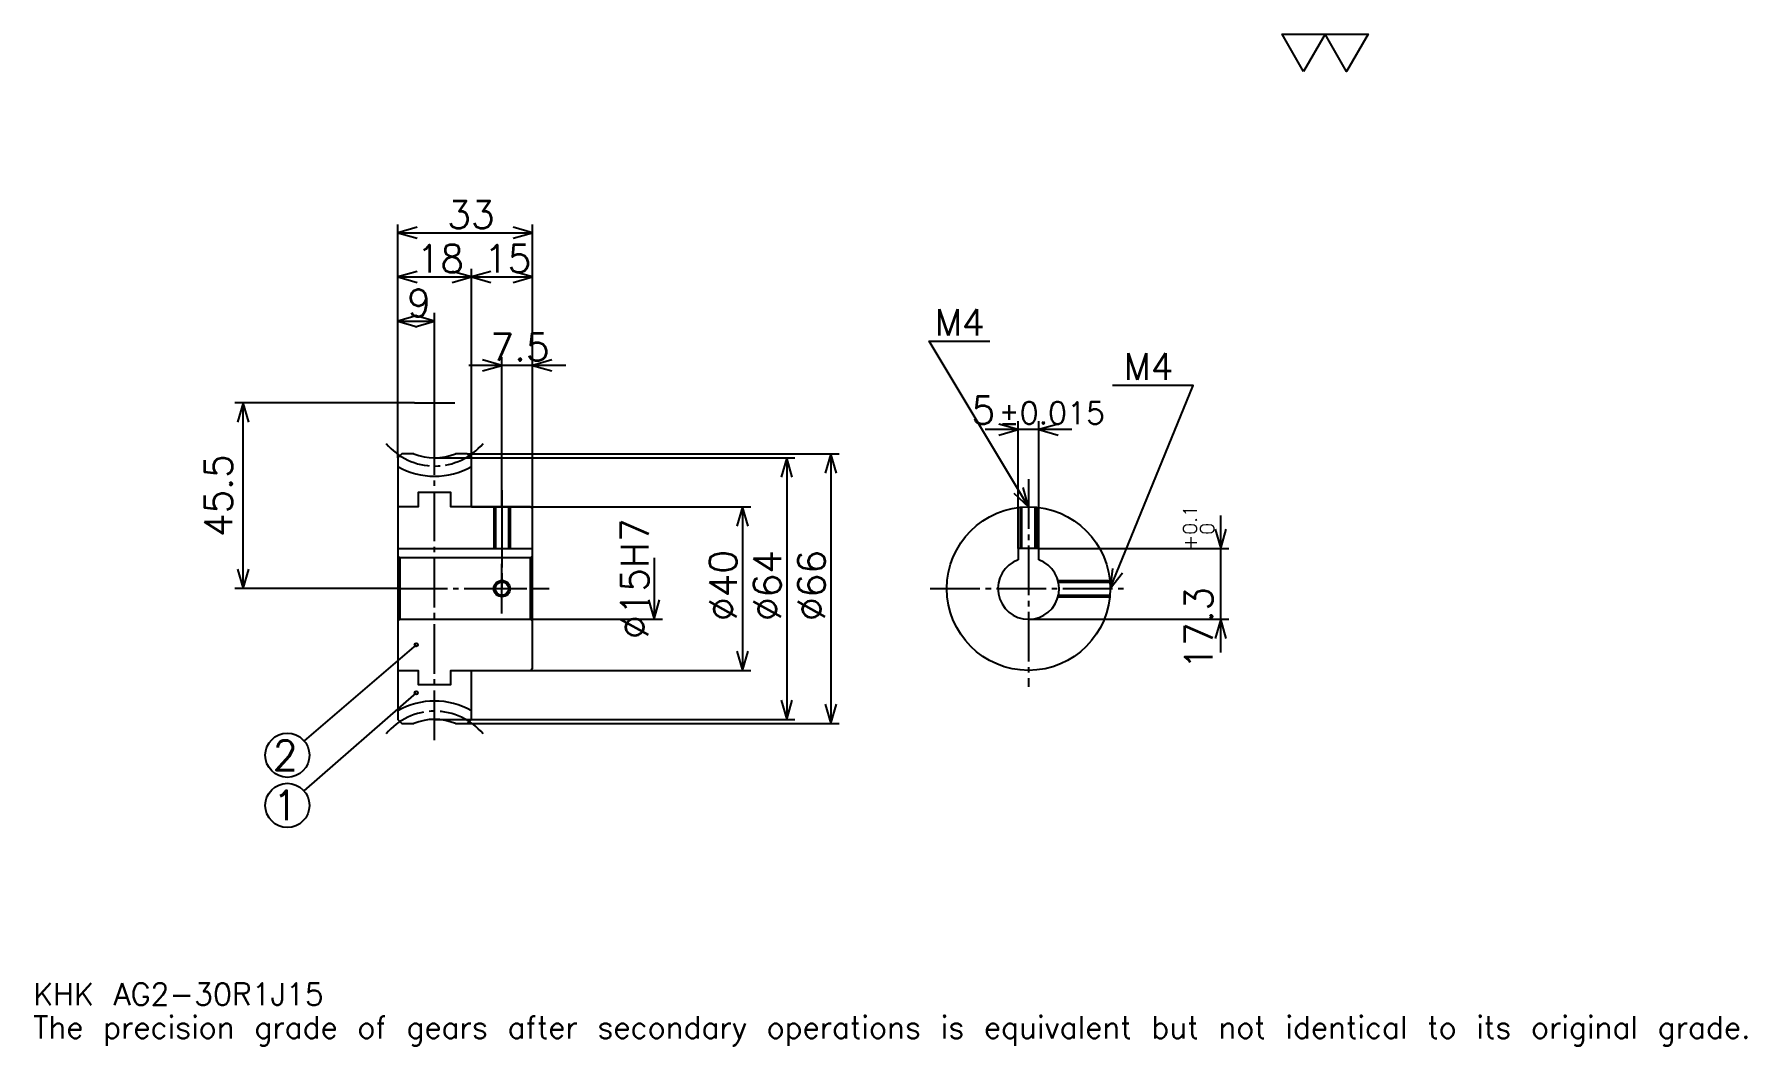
# Model space of a CAD drawing. Extents: x 14 to 433, y 5 to 252.
import ezdxf

# ---------------------------------------------------------------- set-up
doc = ezdxf.new("R2010")
doc.units = 0
doc.linetypes.add('DASHDOT', pattern=[16.222223, 12.166667, -1.351852, 1.351852, -1.351852])
doc.layers.get('0').update_dxf_attribs({"linetype": 'CONTINUOUS'})
doc.layers.add('DASHDOT', color=6, linetype='DASHDOT')
doc.styles.add('KANJI', font='TXT', dxfattribs={"bigfont": 'BIGFONT'})

msp = doc.modelspace()

# ---------------------------------------------------------------- linework, layer by layer
at = {"color": 5}
for p, q in [((102.740746, 149.814819), (102.740746, 205.916672)), ((135.740753, 149.814819), (135.740753, 205.916672)), ((102.740746, 203.888885), (135.740753, 203.888885)), ((102.740746, 193.074081), (120.740746, 193.074081)), ((120.740746, 149.814819), (120.740746, 195.101868)), ((120.740746, 193.074081), (135.740753, 193.074081)), ((102.740746, 182.259262), (111.740746, 182.259262)), ((111.740746, 148.814819), (111.740746, 184.287048)), ((128.240753, 149.814819), (128.240753, 173.472229)), ((143.851852, 171.444458), (120.129639, 171.444458)), ((106.796303, 162.314819), (62.861115, 162.314819)), ((64.888893, 116.814819), (64.888893, 162.314819)), ((267.740753, 155.740753), (246.518524, 155.740753)), ((254.629639, 126.614822), (254.629639, 157.768524)), ((259.629639, 126.614822), (259.629639, 157.768524)), ((102.740746, 148.814819), (102.740746, 149.814819)), ((111.740746, 148.814819), (135.740753, 148.814819)), ((119.740746, 149.814819), (135.740753, 149.814819)), ((120.740746, 148.814819), (120.740746, 149.814819)), ((128.240753, 136.814819), (128.240753, 149.814819)), ((128.240753, 136.814819), (128.240753, 149.814819)), ((135.740753, 149.814819), (210.768524, 149.814819)), ((135.740753, 136.314819), (135.740753, 149.814819)), ((135.740753, 148.814819), (199.953705, 148.814819)), ((197.925934, 148.814819), (197.925934, 84.814819)), ((208.740753, 149.814819), (208.740753, 83.814819)), ((120.740746, 136.814819), (135.740753, 136.814819)), ((135.740753, 136.814819), (189.138885, 136.814819)), ((187.111115, 136.814819), (187.111115, 96.814819)), ((304.166656, 101.203712), (304.166656, 134.725937)), ((259.629639, 126.614822), (306.194427, 126.614822)), ((165.481476, 124.314819), (165.481476, 109.314819)), ((102.740746, 116.814819), (62.861115, 116.814819)), ((135.740753, 109.314819), (167.509262, 109.314819)), ((257.129639, 109.314819), (306.194427, 109.314819)), ((107.240746, 103.064819), (79.808975, 79.547272)), ((120.740746, 96.814819), (135.740753, 96.814819)), ((135.740753, 96.814819), (189.138885, 96.814819)), ((107.240746, 91.314819), (79.776901, 67.334351)), ((111.740746, 84.814819), (135.740753, 84.814819)), ((135.740753, 84.814819), (199.953705, 84.814819)), ((119.740746, 83.814819), (135.740753, 83.814819)), ((135.740753, 83.814819), (210.768524, 83.814819))]:
    msp.add_line(p, q, dxfattribs=at)
at = {"color": 4}
for p, q in [((102.740746, 126.614822), (135.740753, 126.614822)), ((135.740753, 124.814819), (135.240753, 124.314819)), ((102.740746, 108.814819), (103.240746, 109.314819)), ((135.740753, 108.814819), (135.240753, 109.314819))]:
    msp.add_line(p, q, dxfattribs=at)
at = {"color": 7}
msp.add_lwpolyline([(324.444458, 243.333328), (319.172241, 252.471848), (340.261139, 252.471848), (334.988892, 243.333328), (329.716675, 252.471848), (324.444458, 243.333328)], dxfattribs=at)
at = {"color": 5}
for points in [[(107.472229, 205.240753), (102.740746, 203.888885), (107.472229, 202.537048)], [(131.009262, 202.537048), (135.740753, 203.888885), (131.009262, 205.240753)], [(107.472229, 194.425934), (102.740746, 193.074081), (107.472229, 191.722229)], [(116.009262, 191.722229), (120.740746, 193.074081), (116.009262, 194.425934)], [(125.472229, 194.425934), (120.740746, 193.074081), (125.472229, 191.722229)], [(131.009262, 191.722229), (135.740753, 193.074081), (131.009262, 194.425934)], [(107.472229, 183.611115), (102.740746, 182.259262), (107.472229, 180.90741)], [(107.009262, 180.90741), (111.740746, 182.259262), (107.009262, 183.611115)], [(257.129639, 136.814819), (232.796295, 177.370377), (247.666656, 177.370377)], [(123.509262, 170.09259), (128.240753, 171.444458), (123.509262, 172.796295)], [(140.472229, 172.796295), (135.740753, 171.444458), (140.472229, 170.09259)], [(277.129639, 116.814819), (297.40741, 166.555557), (277.67038, 166.555557)], [(66.240746, 157.583344), (64.888893, 162.314819), (63.537041, 157.583344)], [(249.898163, 154.388885), (254.629639, 155.740753), (249.898163, 157.09259)], [(264.361115, 157.09259), (259.629639, 155.740753), (264.361115, 154.388885)], [(199.277771, 144.083344), (197.925934, 148.814819), (196.574066, 144.083344)], [(210.09259, 145.083344), (208.740753, 149.814819), (207.388885, 145.083344)], [(253.536102, 140.176514), (257.129639, 136.814819), (255.854523, 141.567551)], [(188.462967, 132.083344), (187.111115, 136.814819), (185.759262, 132.083344)], [(302.814819, 131.346298), (304.166656, 126.614822), (305.518524, 131.346298)], [(277.663971, 121.706535), (277.129639, 116.814819), (280.167603, 120.685875)], [(63.537041, 121.546303), (64.888893, 116.814819), (66.240746, 121.546303)], [(164.129639, 114.046303), (165.481476, 109.314819), (166.833344, 114.046303)], [(305.518524, 104.583336), (304.166656, 109.314819), (302.814819, 104.583336)], [(185.759262, 101.546303), (187.111115, 96.814819), (188.462967, 101.546303)], [(196.574066, 89.546303), (197.925934, 84.814819), (199.277771, 89.546303)], [(207.388885, 88.546303), (208.740753, 83.814819), (210.09259, 88.546303)]]:
    msp.add_lwpolyline(points, dxfattribs=at)
at = {"color": 4}
for points in [[(106.641724, 149.814819), (103.740746, 149.814819), (102.740746, 148.814819), (102.740746, 108.814819)], [(120.740746, 136.814819), (120.740746, 148.814819), (119.740746, 149.814819), (116.839767, 149.814819)], [(120.740746, 136.814819), (115.740746, 136.814819), (115.740746, 140.314819), (107.740746, 140.314819), (107.740746, 136.814819), (102.740746, 136.814819)], [(120.740746, 96.814819), (135.240753, 96.814819), (135.740753, 97.314819), (135.740753, 136.314819), (135.240753, 136.814819), (120.740746, 136.814819)], [(126.240746, 136.814819), (126.240746, 126.614822)], [(126.620743, 136.814819), (126.620743, 126.614822)], [(129.860748, 136.814819), (129.860748, 126.614822)], [(130.240753, 136.814819), (130.240753, 126.614822)], [(255.129639, 126.614822), (255.129639, 136.714569)], [(255.509644, 126.614822), (255.509644, 136.7491)], [(258.749634, 126.614822), (258.749634, 136.7491)], [(259.129639, 126.614822), (259.129639, 136.714569)], [(259.629639, 123.885887), (259.629639, 126.614822), (254.629639, 126.614822), (254.629639, 123.885887)], [(102.740746, 124.814819), (103.240746, 124.314819), (103.240746, 109.314819), (135.240753, 109.314819), (135.240753, 124.314819), (103.240746, 124.314819)], [(264.358032, 118.814819), (277.029388, 118.814819)], [(264.452576, 118.434822), (277.063904, 118.434822)], [(264.358032, 114.814819), (277.029388, 114.814819)], [(264.452576, 115.194817), (277.063904, 115.194817)], [(102.740746, 108.814819), (102.740746, 84.814819), (103.740746, 83.814819), (106.641724, 83.814819)], [(102.740746, 96.814819), (107.740746, 96.814819), (107.740746, 93.314819), (115.740746, 93.314819), (115.740746, 96.814819), (120.740746, 96.814819)], [(116.839767, 83.814819), (119.740746, 83.814819), (120.740746, 84.814819), (120.740746, 96.814819)]]:
    msp.add_lwpolyline(points, dxfattribs=at)
for centre, radius in [((257.129639, 116.814819), 20), ((128.240753, 116.814819), 1.62)]:
    msp.add_circle(centre, radius, dxfattribs=at)
at = {"color": 7}
msp.add_circle((128.240753, 116.814819), 2, dxfattribs=at)
at = {"color": 5}
for centre, radius in [((107.240746, 103.064819), 0.405556), ((107.240746, 91.314819), 0.405556), ((75.703705, 76.027786), 5.407407), ((75.703705, 63.777782), 5.407407)]:
    msp.add_circle(centre, radius, dxfattribs=at)
at = {"color": 4}
for centre, radius, start, end in [((111.740746, 162.314819), 18, 239.99999955, 300.00000045), ((111.740746, 162.314819), 13.5, 247.80839416, 292.19160389), ((257.129639, 116.814819), 7.5, 109.47122094, 70.52877906), ((111.740746, 71.314819), 18, 59.99999955, 120.00000045), ((111.740746, 71.314819), 13.5, 67.80839611, 112.19160584)]:
    msp.add_arc(centre, radius, start, end, dxfattribs=at)
at = {"layer": 'DASHDOT', "color": 7}
for p, q in [((111.740746, 79.759262), (111.740746, 166.370377)), ((106.796303, 162.314819), (116.685188, 162.314819)), ((257.129639, 143.574081), (257.129639, 92.759262)), ((128.240753, 136.814819), (128.240753, 116.814819)), ((102.740746, 116.814819), (139.796295, 116.814819)), ((233.074066, 116.814819), (281.185181, 116.814819))]:
    msp.add_line(p, q, dxfattribs=at)
for points in [[(128.240753, 140.870377), (128.240753, 122.559265)], [(128.240753, 110.759262), (128.240753, 122.870377)], [(122.185188, 116.814819), (134.296295, 116.814819)]]:
    msp.add_lwpolyline(points, dxfattribs=at)
for centre, start, end in [((111.740746, 162.314819), 219.99999848, 320.00000352), ((111.740746, 71.314819), 39.99999648, 140.00000152)]:
    msp.add_arc(centre, 15.5, start, end, dxfattribs=at)

# ---------------------------------------------------------------- texts
at = {"color": 7, "style": 'KANJI'}
for s, height, p in [('33', 6.759259, (114.847229, 204.970367)), ('18', 6.759259, (107.347229, 194.155563)), ('15', 6.759259, (123.847229, 194.155563)), ('9', 6.759259, (105.043983, 183.340744)), ('M4', 6.488889, (234.148163, 178.722229)), ('7.5', 6.759259, (125.400467, 172.52594)), ('M4', 6.488889, (280.374084, 167.90741)), ('5', 6.759259, (243.177185, 157.09259)), ('%%p0.015', 5.407407, (249.868011, 157.09259)), ('2', 7.209877, (72.09877, 72.422844)), ('1', 7.209877, (72.09877, 60.172844)), ('KHK AG2-30R1J15', 5.407407, (13.518518, 14.87037)), ('The precision grade of gears after secondary operations is equivalent but not identical to its original grade.', 5.407407, (13.518518, 6.759259))]:
    msp.add_text(s, height=height, dxfattribs=at).set_placement(p)
for s, height, p in [('45.5', 6.759259, (62.185188, 129.425934)), ('0.1', 3.37963, (298.353699, 130.003693)), ('%%c15H7', 6.759259, (164.129639, 104.479172)), ('0', 3.37963, (302.544434, 130.003693)), ('+', 3.37963, (298.353699, 126.218498)), ('%%c40', 6.759259, (185.759262, 108.872688)), ('%%c64', 6.759259, (196.574066, 108.872688)), ('%%c66', 6.759259, (207.388885, 108.872688)), ('17.3', 6.759259, (302.138885, 96.961746))]:
    msp.add_text(s, height=height, rotation=90, dxfattribs=at).set_placement(p)

doc.saveas('drawing.dxf')
